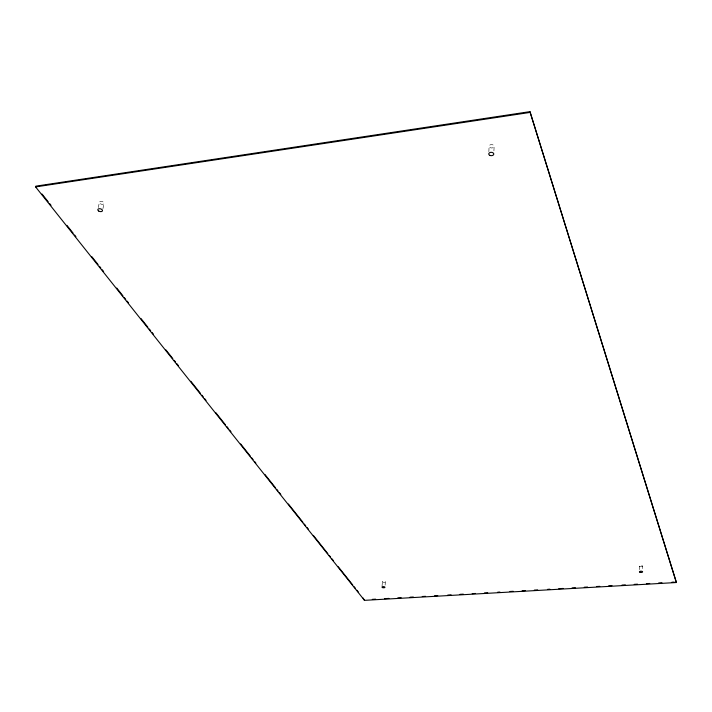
<?xml version="1.0" encoding="UTF-8"?>
<svg xmlns="http://www.w3.org/2000/svg" width="712" height="712" viewBox="0 0 712 712"><rect width="100%" height="100%" fill="white"/><g stroke="black" fill="none" stroke-linecap="round" stroke-linejoin="round"><path stroke-width="0.53" stroke-dasharray="3.56 2.67" d="M493.923 150.819L494.119 146.423A2.51 1.682 1.8 0 0 490.47 144.767A2.51 1.682 1.8 0 0 490.257 147.687A2.51 1.682 1.8 0 0 494.119 146.423M488.859 151.674L489.108 146.165M385.112 585.122L385.37 581.837A1.486 0.587 4.4 0 0 383.225 581.134A1.486 0.587 4.4 0 0 383.083 582.149A1.486 0.587 4.4 0 0 385.37 581.837M382.068 585.958L382.415 581.579M102.911 208.705L104.086 203.392M98.265 207.557L99.449 202.244M642.473 566.12A1.575 0.641 -0.1 0 1 640.115 566.681A1.575 0.641 -0.1 0 1 640.106 565.559A1.575 0.641 -0.1 0 1 642.473 566.12L642.553 569.929M639.323 566.12L639.403 569.938M100.267 203.712A2.394 1.388 14.7 0 0 104.068 203.49A2.394 1.388 14.7 0 0 100.935 201.389A2.394 1.388 14.7 0 0 100.267 203.712"/><path stroke-width="1.07" d="M676.4 582.523L529.959 111.651L35.787 186.17L35.6 186.909L364.482 600.349L676.4 582.523L529.959 111.651M364.482 600.349L363.147 598.071M35.6 186.909L529.942 112.443M372.296 599.362L375.625 599.175M384.507 598.667L388.948 598.409M397.821 597.902L401.15 597.715M410.032 597.208L413.361 597.012M422.243 596.505L425.571 596.318M434.445 595.811L437.773 595.615M447.768 595.045L451.097 594.858M459.97 594.342L463.298 594.155M472.181 593.648L475.509 593.461M484.391 592.945L487.72 592.758M497.706 592.188L499.922 592.055M509.917 591.485L513.245 591.298M522.119 590.791L525.447 590.595M534.329 590.088L537.658 589.901M547.644 589.331L549.869 589.198M558.742 588.691L563.183 588.441M572.056 587.925L575.394 587.738M584.267 587.231L587.596 587.044M596.478 586.528L599.807 586.341M608.68 585.834L612.009 585.647M622.003 585.068L625.332 584.881M634.205 584.374L637.534 584.178M646.416 583.671L649.745 583.484M658.627 582.977L661.955 582.781M671.941 582.211L674.157 582.087M42.017 194.011L48.247 201.843M49.626 203.588L51.015 205.332M66.928 225.357L73.158 233.198M74.546 234.933L75.926 236.678M91.848 256.712L98.078 264.544M99.457 266.288L100.846 268.032M102.225 269.768L103.614 271.512M116.759 288.057L122.989 295.898M124.377 297.634L125.757 299.378M127.145 301.123L128.525 302.858M140.985 318.54L147.909 327.244M149.289 328.988L150.677 330.724M152.056 332.468L153.445 334.213M165.896 349.886L172.82 358.59M174.209 360.334L175.588 362.079M176.976 363.814L178.356 365.559M190.816 381.232L200.508 393.425M201.888 395.169L203.276 396.913M204.655 398.649L206.044 400.393M215.727 412.586L225.419 424.779M226.808 426.515L228.187 428.259M229.576 430.003L230.955 431.739M240.647 443.932L250.339 456.125M251.719 457.869L253.107 459.605M254.487 461.349L255.875 463.094M264.873 474.414L275.25 487.471M276.639 489.215L278.018 490.96M279.407 492.695L280.786 494.439M288.405 504.016L302.938 522.305M304.318 524.05L305.706 525.794M307.086 527.53L308.474 529.274M313.316 535.371L327.849 553.66M329.238 555.396L330.617 557.14M332.006 558.884L333.385 560.62M338.227 566.716L352.76 585.006M354.149 586.75L355.537 588.486M356.917 590.23L358.305 591.975M382.647 587.623A1.486 0.587 4.4 0 0 384.943 587.311A1.486 0.587 4.4 0 0 382.789 586.617A1.486 0.587 4.4 0 0 382.647 587.623M640.133 572.377A1.584 0.641 0 0 0 642.598 571.887A1.584 0.641 0 0 0 640.328 571.264A1.584 0.641 0 0 0 640.133 572.377M98.648 211.001A2.403 1.388 14.6 0 0 102.457 210.788A2.403 1.388 14.6 0 0 99.315 208.696A2.403 1.388 14.6 0 0 98.648 211.001M489.901 155.385A2.519 1.682 1.8 0 0 493.781 154.121A2.519 1.682 1.8 0 0 490.123 152.475A2.519 1.682 1.8 0 0 489.901 155.385"/></g></svg>
